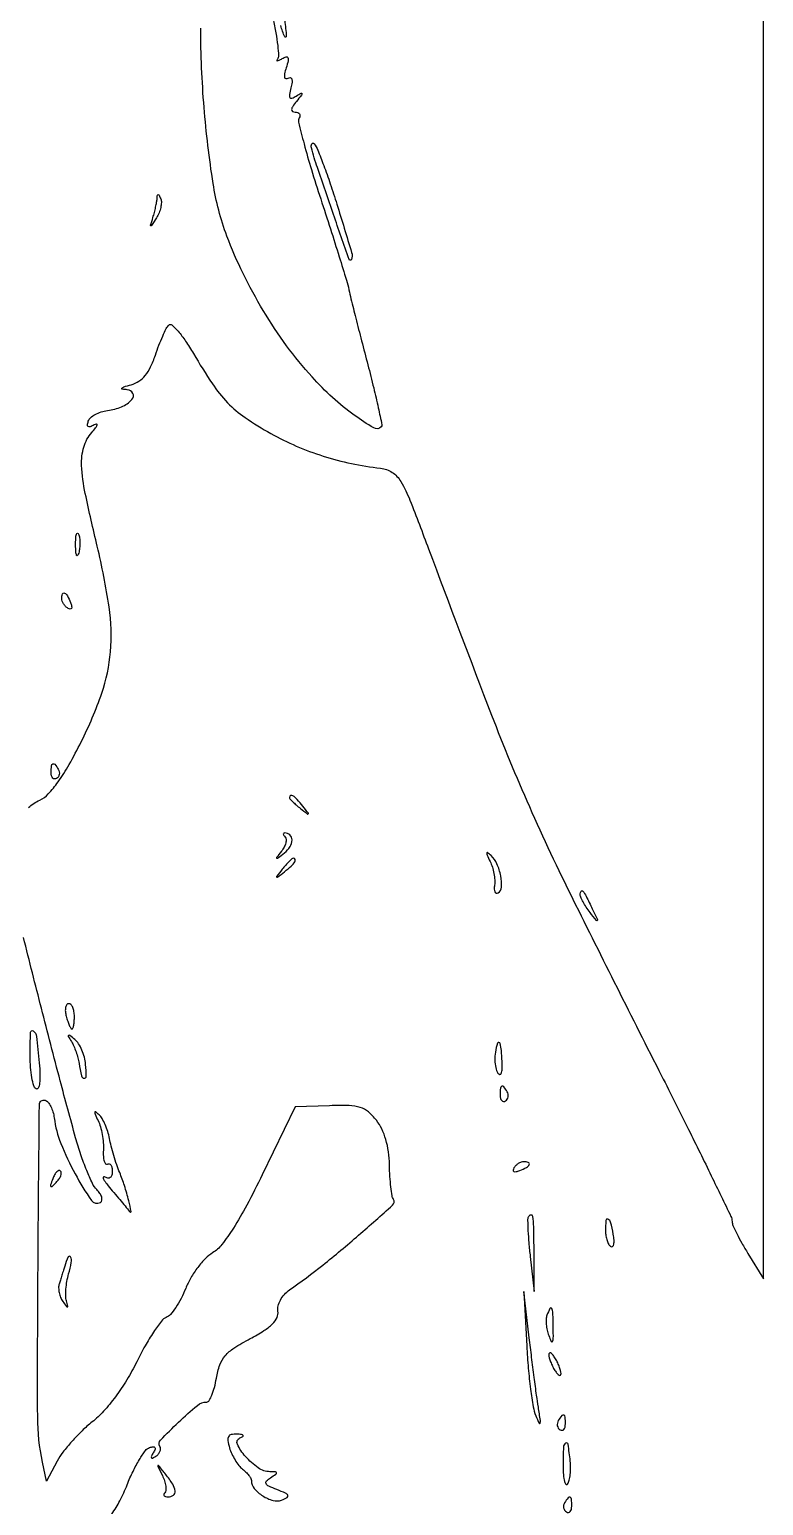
# Model space of a CAD drawing. Extents: x 0 to 848, y 0 to 1200.
# Drawn here: x 731.9 to 848, y 119.6 to 353.1 of the extents above; entities that cross this region are included whole.
import ezdxf

# ---------------------------------------------------------------- set-up
doc = ezdxf.new("R2010")
doc.units = 0

msp = doc.modelspace()

# ---------------------------------------------------------------- linework, layer by layer
for points in [[(731.741322, 230.004385, -0.0458), (732.557946, 230.658181, -0.039032), (733.52365, 231.192729, 0.099259), (734.869832, 232.164791, 0.032216), (736.426906, 234.078048, 0.025793), (738.16085, 236.80038, 0.012876), (740.083198, 240.40606, 0.03268), (743.329373, 248.111391, 0.063002), (744.706846, 254.652651, 0.057125), (744.47693, 261.743459, 0.022615), (742.615715, 271.330048, -0.006936), (740.72617, 279.658049, -0.040326), (740.149105, 284.11944, -0.082002), (740.486491, 287.024606, -0.110299), (741.75, 289.343154, 0.015038), (742.359418, 290.083654, 0.089427), (742.58985, 290.526118, 0.545627), (742.481308, 290.65572, 0.101872), (742.120268, 290.532699, -0.034886), (741.508893, 290.228496, -0.242485), (741.186264, 290.255605, -0.294265), (741.061901, 290.520589, -0.04607), (741.197387, 291.110804, -0.130846), (741.559319, 291.665729, -0.056418), (742.2837, 292.182799, -0.050482), (743.225585, 292.588077, -0.046789), (744.253939, 292.809361, 0.07143), (746.454484, 293.397252, 0.102487), (748.106117, 294.546551, 0.31431), (748.252787, 295.520107, 0.270866), (747.372445, 296.09968, -0.021049), (746.56772, 296.176584, -0.580361), (746.503943, 296.335465, -0.151561), (746.806818, 296.542662, -0.007234), (748, 296.891815, 0.078627), (749.214506, 297.444613, 0.075421), (750.218855, 298.351823, 0.061069), (751.063685, 299.688543, 0.030858), (751.80392, 301.542135, -0.011328), (752.362737, 303.117345, -0.013437), (752.963605, 304.57732, -0.012291), (753.530511, 305.775638, -0.079298), (753.920747, 306.316827, -0.397247), (754.413715, 306.332381, -0.032645), (755.405063, 305.331893, -0.029915), (756.585584, 303.797332, -0.017066), (757.832211, 301.816827, 0.01504), (760.819034, 297.028784, 0.045359), (763.231383, 294.036328, 0.050445), (765.997604, 291.702305, 0.02218), (770.072045, 289.17217, 0.026124), (774.093263, 287.184305, 0.025169), (778.349481, 285.599001, 0.024784), (782.809086, 284.428567, 0.023559), (787.438554, 283.681476, -0.11838), (789.26359, 283.01828, -0.113092), (790.624767, 281.590026, -0.040889), (792.08233, 278.606209, -0.003782), (795.018695, 270.924164, 0.002421), (804.983848, 244.639256, 0.012289), (810.964164, 230.164599, 0.011343), (817.840272, 215.523112, 0.001861), (831.881545, 187.567785, -0.00173), (836.145653, 179.083777, -0.002721), (839.743122, 171.764497, -0.000694), (842.839689, 165.354102, -0.105233), (843.03121, 164.567785, 0.09606), (843.171768, 163.941436, 0.011297), (843.776953, 162.638662, 0.013194), (844.580391, 161.109825, 0.01045), (845.526086, 159.5), (847.989753, 155.5), (847.994877, 677.756538)], [(770.403796, 354.737129, -0.012024), (770.865148, 352.511037, -0.017391), (771.156464, 350.523431, -0.013136), (771.294451, 348.893988, -0.19868), (771.112044, 348.368385, 0.116179), (771.013845, 348.186466, 0.534438), (771.078446, 348.11251, 0.083876), (771.365699, 348.200168, 0.015293), (771.857134, 348.464904, -0.056997), (772.489535, 348.740396, -0.380468), (772.776452, 348.60876, -0.165287), (772.817817, 348.128541, -0.016413), (772.5, 347, 0.022309), (772.248838, 346.066097, 0.100477), (772.238812, 345.503844, 0.318234), (772.443592, 345.304422, 0.179264), (772.799607, 345.37615, -0.17825), (773.160377, 345.449575, -0.291121), (773.387405, 345.251018, -0.108214), (773.425304, 344.710688, -0.027561), (773.249218, 343.845008, 0.01917), (773.01084, 342.766068, 0.190052), (773.099726, 342.319597, 0.350464), (773.41737, 342.212752, 0.048216), (774.092476, 342.535587, -0.009126), (774.880888, 342.991365, -0.557766), (774.998273, 342.925447, -0.178862), (774.920539, 342.684786, -0.003776), (774.127555, 341.691958, 0.022296), (773.540236, 340.898039, 0.120564), (773.356523, 340.398435, 0.301572), (773.502463, 340.113533, 0.128603), (773.936572, 340, -0.081974), (774.346252, 339.932379, -0.1605), (774.607568, 339.735595, -0.182751), (774.680977, 339.442669, -0.109841), (774.561741, 339.099898, 0.201299), (774.451243, 338.398638, 0.004327), (775.328714, 334.95728, 0.009251), (776.480867, 330.901942, 0.006024), (777.953891, 326.26134, -0.001979), (779.503434, 321.513199, -0.002522), (780.893052, 317.121444, -0.001966), (782.024835, 313.429679, -0.021027), (782.414922, 311.911442, 0.008345), (782.748329, 310.462297, 0.001121), (783.507302, 307.427559, 0.001294), (784.424321, 303.834704, 0.001089), (785.41386, 300.033439, -0.004171), (786.341254, 296.378663, -0.006681), (787.064926, 293.24276, -0.002057), (787.640146, 290.535012, -0.252842), (787.543036, 290.209703, -0.341867), (786.345212, 290.057272, -0.023203), (783.277528, 292.061183, -0.028072), (779.828146, 294.857253, -0.025302), (776.585567, 298.116053, -0.0252), (772.574009, 303.057358, -0.022008), (768.882695, 308.600105, -0.021926), (765.678568, 314.469842, -0.024455), (763.12661, 320.391152, -0.050644), (760.943599, 328.703547, -0.018708), (759.513304, 340.746941, -0.018979), (758.976315, 353.272953, -0.035292)], [(772.271493, 354.5, -0.016243), (772.515979, 351.966082, -0.837031), (772.262769, 351.903938, -0.044748), (771.66079, 353.671821, -0.003766)], [(744.903871, 118.285431, 0.036305), (746.19241, 120.385696, 0.025077), (747.349429, 122.924751, -0.017836), (748.274553, 125.035365, -0.02329), (749.276346, 126.889632, -0.021896), (750.227005, 128.322775, -0.157486), (750.889196, 128.804483, -0.044398), (751.465684, 128.938106, -0.278657), (751.731972, 128.824105, -0.259549), (751.76644, 128.525398, -0.040163), (751.484687, 127.975223, 0.02044), (751.173087, 127.421669, 0.272447), (751.186588, 127.197517, 0.371084), (751.37005, 127.147139, 0.027731), (751.861803, 127.41459, 0.06918), (752.270847, 127.753369, 0.085328), (752.537982, 128.169496, 0.099976), (752.624957, 128.596005, 0.139762), (752.519557, 128.968356, -0.341019), (752.624356, 129.975039, -0.012932), (755.473456, 132.815617, -0.01619), (758.455838, 135.461388, -0.175078), (759.946898, 136, 0.269514), (760.325236, 136.219907, 0.033929), (760.75344, 137.106512, 0.032417), (761.153093, 138.323538, 0.021281), (761.460609, 139.766848, -0.04246), (762.001955, 141.867305, -0.092526), (762.82793, 143.304444, -0.074214), (764.239011, 144.533287, -0.020241), (766.798507, 146.025529, 0.018489), (768.988776, 147.292248, 0.054874), (770.345997, 148.369618, 0.088814), (771.048167, 149.367788, 0.152797), (771.181407, 150.366486, -0.10646), (771.215647, 151.191064, -0.061763), (771.58217, 152.116796, -0.056995), (772.2093, 153.006057, -0.057988), (773.017718, 153.724964, 0.015359), (778.294715, 157.668117, 0.010971), (783.960735, 162.38641, 0.003516), (789.33828, 167.134929, 0.363324), (789.470172, 168.048263, -0.098306), (789.253354, 168.628521, -0.011437), (789.060712, 170.00812, -0.013384), (788.911593, 171.677318, -0.010566), (788.836891, 173.489402, 0.029716), (788.669849, 175.586569, 0.036087), (788.256916, 177.514094, 0.039501), (787.620322, 179.19442, 0.056413), (786.782365, 180.549548, 0.051477), (785.500345, 181.873313, 0.099245), (784.211047, 182.578852, 0.068803), (782.44476, 182.873835, 0.01519), (779.366773, 182.866794), (773.914082, 182.688614), (768.707041, 171.940075, -0.00937), (766.263895, 167.128783, -0.019467), (764.145203, 163.492209, -0.023504), (762.3186, 160.897902, -0.092509), (760.862564, 159.605725, 0.06497), (759.735588, 158.710837, 0.030671), (758.524636, 157.298008, 0.02976), (757.420391, 155.640856, 0.036935), (756.607294, 153.97655, -0.024507), (755.879038, 152.387008, -0.028305), (755.029241, 150.953823, -0.029177), (754.183284, 149.841365, -0.124614), (753.507049, 149.364331, 0.139551), (752.760922, 148.804483, 0.015924), (751.529049, 147.071351, 0.01825), (750.177237, 144.864426, 0.013906), (748.855114, 142.357259, -0.022233), (747.29187, 139.508817, -0.022816), (745.494308, 136.835737, -0.024253), (743.615583, 134.541388, -0.041604), (741.812693, 132.85165, 0.024441), (740.207356, 131.447279, 0.018576), (738.586348, 129.762305, 0.018905), (737.181771, 128.064289, 0.041101), (736.267925, 126.64213), (734.596054, 123.5), (733.953589, 126.5, -0.052079), (733.191978, 133.597042, -0.002521), (733.244312, 157.367689, -0.000642), (733.463506, 183.067662, -0.507572), (734.36808, 183.715645, -0.142929), (734.824474, 183.402269, -0.05237), (735.257982, 182.741341, -0.046563), (735.606526, 181.875782, -0.040832), (735.808029, 180.921672, 0.063353), (736.847158, 176.903362, 0.030346), (739.122451, 172.073659, 0.023446), (741.680831, 167.880355, 0.402218), (743.117055, 167.572344, 0.212106), (743.341426, 167.900867, 0.115214), (743.317407, 168.398497, 0.07925), (743.037893, 168.998724, 0.04789), (742.537681, 169.605176, -0.084882), (741.854386, 170.570354, -0.01476), (740.946294, 172.61942, -0.015663), (740.01754, 175.114678, -0.013467), (739.195205, 177.791418, -0.00345), (736.755378, 186.809225, -0.001712), (733.779115, 198.278034, -0.001677), (730.955482, 209.470095, -0.004706)]]:
    msp.add_lwpolyline(points, format="xyb")
for points in [[(780.508521, 325.448396, -0.001512), (782.853278, 317.789031, -0.155154), (782.838139, 316.692569, -0.713784), (782.46627, 316.689109, -0.001772), (779.967936, 323.826149, -0.001571), (777.433965, 331.223243, -0.01563), (776.478878, 334.359204, -0.208154), (776.571376, 334.98794, -0.534571), (776.943015, 335, -0.059528), (777.490245, 334.00418, -0.006574), (778.433419, 331.575466, -0.007944), (779.475898, 328.641318, -0.00635)], [(751.995269, 323.287676, -0.001285), (751.215612, 322.078613, -0.274771), (751.096136, 322.019541, -0.48031), (751.041936, 322.099086, -0.001747), (751.424495, 323.331787, 0.012294), (751.650633, 324.118725, 0.010113), (751.854136, 324.96865, 0.010249), (752.009284, 325.757118, 0.026585), (752.078947, 326.331787, -0.019832), (752.135852, 326.860903, -0.393954), (752.252586, 326.95404, -0.269455), (752.403102, 326.850283, -0.013863), (752.649722, 326.287676, -0.103788), (752.756682, 325.695062, -0.046663), (752.660355, 324.906342, -0.043469), (752.397416, 324.06133, -0.045436)], [(739.692991, 270.269032, -0.087174), (739.51666, 269.883358, -0.597527), (739.356533, 269.900903, -0.080377), (739.235556, 270.431793, -0.012823), (739.194949, 271.5, -0.014395), (739.212705, 272.580113, -0.052471), (739.315079, 273.257153, -0.333666), (739.47713, 273.386009, -0.31318), (739.655937, 273.269032, -0.06278), (739.814405, 272.671085, -0.030339), (739.872264, 271.880008, -0.029507), (739.832894, 271.036634, -0.037336)], [(738.381557, 262.448062, -0.036408), (738.556862, 261.868281, -0.155351), (738.525685, 261.512472, -0.32948), (738.325929, 261.393111, -0.1144), (737.988546, 261.507079, -0.061454), (737.610411, 261.810572, -0.051183), (737.290385, 262.21498, -0.053277), (737.072509, 262.65395, -0.088797), (737, 263.059017, -0.079093), (737.117673, 263.798253, -0.444011), (737.441482, 263.942608, -0.168622), (737.894727, 263.51997, -0.029964)], [(736.457295, 236.069098, -0.090093), (736.612382, 235.673795, -0.095385), (736.614038, 235.257398, -0.099739), (736.463027, 234.88478, -0.108766), (736.182979, 234.613087, -0.158515), (735.860929, 234.534562, -0.191218), (735.582917, 234.669932, -0.126631), (735.394948, 235.024148, -0.059057), (735.333333, 235.543989, -0.019984), (735.376303, 236.618676, -0.269722), (735.59208, 236.929499, -0.350126), (735.913397, 236.852054, -0.02679)], [(773, 231.622445, 0.184603), (773.08115, 231.410139, 0.013803), (773.514063, 230.952641, 0.017649), (774.079598, 230.425681, 0.012436), (774.75, 229.872445, 0.001576), (775.879507, 228.99236, 0.377591), (776, 229, 0.377591), (776.00764, 229.120493, 0.001576), (775.127555, 230.25, 0.017685), (774.23668, 231.306759, 0.065617), (773.573889, 231.869516, 0.241985), (773.193395, 231.90695, 0.307699)], [(772.324657, 225.342009, -0.188967), (772.485663, 224.973454, -0.073134), (772.424724, 224.409651, -0.05878), (772.167948, 223.749775, -0.04346), (771.741324, 223.092009, 0.002309), (770.977097, 222.102491, 0.480912), (771.00289, 221.998672, 0.27909), (771.14961, 222.015406, 0.001748), (772.23899, 222.863307, 0.086231), (773.112532, 223.831847, 0.13852), (773.424789, 224.891573, 0.209296), (773.092387, 225.674776, 0.191487), (772.274316, 226, 0.159357), (772.101343, 225.943435, 0.259352), (772.038449, 225.806715, 0.133007), (772.113507, 225.59508, 0.04506)], [(771.872445, 220.25, 0.001576), (770.99236, 219.120493, 0.377591), (771, 219, 0.377591), (771.120493, 218.99236, 0.001576), (772.25, 219.872445, 0.017685), (773.306759, 220.76332, 0.065617), (773.869516, 221.426111, 0.241985), (773.90695, 221.806605, 0.307699), (773.622445, 222, 0.184603), (773.410139, 221.91885, 0.013803), (772.952641, 221.485938, 0.017649), (772.425681, 220.920402, 0.012436)], [(804.747735, 221.5, -0.039308), (805.107096, 220.605699, -0.029152), (805.36578, 219.572038, -0.029746), (805.495311, 218.56131, -0.056943), (805.457926, 217.745237, 0.041296), (805.408727, 217.107514, 0.10732), (805.508419, 216.660387, 0.222149), (805.730667, 216.473037, 0.207081), (806.026318, 216.516265, 0.247013), (806.556839, 217.415749, 0.059245), (806.431954, 219.202182, 0.056759), (805.842196, 221.09835, 0.101112), (804.901003, 222.426591, 0.022586), (804.370978, 222.879972, 0.569024), (804.225968, 222.823359, 0.150082), (804.269697, 222.499013, 0.007177)], [(820.919712, 214, -0.001053), (821.719453, 212.311599, -0.260205), (821.708322, 212.150225, -0.508695), (821.60011, 212.14463, -0.001461), (820.555166, 213.44113, -0.022242), (819.959902, 214.255882, -0.024166), (819.45683, 215.098616, -0.024594), (819.099395, 215.85653, -0.098188), (819, 216.357796, -0.161007), (819.145272, 216.797238, -0.489146), (819.413176, 216.803239, -0.053694), (819.944414, 215.985372, -0.006075)], [(737.710251, 197, 0.016817), (737.938458, 196.233613, 0.025621), (738.192243, 195.5875, 0.023188), (738.439563, 195.102864, 0.269386), (738.616631, 195, 0.326917), (738.766282, 195.109555, 0.029396), (738.887385, 195.5875, 0.029316), (738.972329, 196.233356, 0.018041), (739, 197, 0.043375), (738.933456, 197.765641, 0.063112), (738.733751, 198.4125, 0.082769), (738.440102, 198.850443, 0.206609), (738.09362, 199, 0.24384), (737.789795, 198.842465, 0.106581), (737.607123, 198.4125, 0.070464), (737.575635, 197.766322, 0.040966)], [(733.436931, 189.647125, -0.01535), (733.55397, 187.78496, -0.038231), (733.493511, 186.422744, -0.072464), (733.282325, 185.645956, -0.45688), (732.93823, 185.538176, -0.187157), (732.572441, 186.022166, -0.024561), (732.275605, 187.301198, -0.025794), (732.068495, 188.918679, -0.018946), (732, 190.725684, -0.008277), (732.062085, 194.475966, -0.606785), (732.49989, 194.68578, -0.204999), (732.992749, 193.829986, -0.006164)], [(738.529112, 193, -0.033385), (738.900904, 192.285916, -0.018456), (739.262516, 191.370962, -0.018333), (739.56193, 190.412595, -0.027981), (739.743681, 189.560722, 0.015417), (740.112018, 187.59344, 0.307891), (740.534029, 187.194329, 0.466092), (740.871392, 187.485568, 0.017228), (740.779513, 189.393396, 0.043899), (740.584625, 190.526592, 0.037534), (740.188388, 191.671854, 0.03923), (739.664336, 192.662592, 0.081695), (739.084729, 193.312888, 0.005145), (738.26039, 193.965295, 0.301704), (738.078172, 193.978651, 0.416576), (738.037659, 193.831406, 0.006462)], [(805.923489, 192.75, 0.0341), (805.598383, 191.354084, 0.044042), (805.502955, 190.042275, 0.050034), (805.635626, 188.897651, 0.084751), (805.996604, 188.005494, 0.219336), (806.287645, 187.812564, 0.361629), (806.526095, 187.95564, 0.076909), (806.65603, 188.658322, 0.017546), (806.649047, 189.871474, 0.010923), (806.540475, 191.601114, 0.040618), (806.360544, 192.676884, 0.289863), (806.144383, 192.882177, 0.384748)], [(806.333333, 184.543989, 0.059057), (806.394948, 184.024148, 0.126631), (806.582917, 183.669932, 0.191218), (806.860929, 183.534562, 0.158515), (807.182979, 183.613087, 0.108766), (807.463027, 183.88478, 0.099739), (807.614038, 184.257398, 0.095385), (807.612382, 184.673795, 0.090093), (807.457295, 185.069098, 0.02679), (806.913397, 185.852054, 0.350126), (806.59208, 185.929499, 0.269722), (806.376303, 185.618676, 0.019984)], [(742.742988, 180.5, -0.045782), (743.111586, 179.54188, -0.024335), (743.398017, 178.302356, -0.024013), (743.569263, 176.996771, -0.034167), (743.585751, 175.827171, 0.026744), (743.58502, 174.834773, 0.05736), (743.712338, 174.081028, 0.113248), (743.937155, 173.676707, 0.362585), (744.220357, 173.636188, -0.204697), (744.515136, 173.680667, -0.180766), (744.77098, 173.501194, -0.103304), (744.944247, 173.086207, -0.047447), (745, 172.5, -0.063856), (744.918978, 171.868177, -0.174971), (744.668152, 171.502735, -0.202399), (744.270911, 171.412467, -0.086914), (743.75, 171.602233, 0.472089), (743.574927, 171.536456, 0.215161), (743.601562, 171.255742, 0.03645), (744.117619, 170.487208, 0.011338), (745, 169.41125, -0.001917), (745.977516, 168.264063, -0.002646), (746.845705, 167.226142, -0.001669), (747.567893, 166.347466, -0.03231), (747.772611, 166.060722, 0.82367), (747.96637, 166.134238, 0.020713), (747.603198, 167.827493, 0.013785), (746.914344, 170.220642, 0.020305), (746.167672, 172.276116, -0.015051), (745.696921, 173.530801, -0.009675), (745.223458, 175.011454, -0.009724), (744.815976, 176.479834, -0.017967), (744.55141, 177.689528, 0.031079), (744.283059, 178.778917, 0.027646), (743.873203, 179.871303, 0.028675), (743.392939, 180.813144, 0.072312), (742.914182, 181.413411, 0.021068), (742.369559, 181.882511, 0.564104), (742.222871, 181.82758, 0.15523), (742.262187, 181.508838, 0.007006)], [(808.507079, 173.011454, 0.1144), (808.393111, 172.674071, 0.32948), (808.512472, 172.474315, 0.155351), (808.868281, 172.443138, 0.036408), (809.448062, 172.618443, 0.029964), (810.51997, 173.105273, 0.168622), (810.942608, 173.558518, 0.444011), (810.798253, 173.882327, 0.079093), (810.059017, 174, 0.088797), (809.65395, 173.927491, 0.053277), (809.21498, 173.709615, 0.051183), (808.810572, 173.389589, 0.061454)], [(735.564293, 171.293128, 0.008399), (735.21821, 170.336218, 0.286372), (735.270328, 170.111181, 0.400052), (735.463552, 170.106486, 0.011214), (736.124088, 170.733333, 0.043285), (736.558688, 171.246577, 0.063152), (736.837219, 171.768815, 0.082976), (736.927901, 172.220211, 0.20742), (736.806872, 172.526461, 0.278911), (736.538684, 172.59249, 0.120343), (736.210949, 172.395085, 0.070189), (735.866277, 171.940734, 0.036269)], [(810.788393, 165.25, 0.109721), (810.68442, 164.725064, 0.006578), (810.74308, 163.104688, 0.009613), (810.876531, 161.161473, 0.006935), (811.097034, 159), (811.735316, 153.5), (811.703558, 159.75, 0.003769), (811.653824, 163.690902, 0.036197), (811.498873, 165.360895, 0.429024), (811.184241, 165.574012, 0.239822)], [(823, 163.059017, 0.040387), (823.063247, 162.277279, 0.04303), (823.251316, 161.532876, 0.047181), (823.526876, 160.928471, 0.124427), (823.855543, 160.589279, 0.332306), (824.134463, 160.613909, 0.162929), (824.321085, 160.941332, 0.068119), (824.361032, 161.617574, 0.027972), (824.238966, 162.530262, 0.014177), (823.818215, 164.43655, 0.234629), (823.407977, 164.917219, 0.511066), (823.069808, 164.713796, 0.021083)], [(737.468615, 157.5, 0.000557), (737.259565, 156.828219, 0.000355), (737.017959, 156.046799, 0.000357), (736.782215, 155.280474, 0.000666), (736.59252, 154.659316, 0.079559), (736.508026, 154.043148, 0.046035), (736.593673, 153.298472, 0.044601), (736.822378, 152.547603, 0.056193), (737.168651, 151.909316, 0.004137), (737.743374, 151.100202, 0.283514), (737.891947, 151.038717, 0.441354), (737.960703, 151.143806, 0.005615), (737.730051, 152, -0.065902), (737.620191, 152.764309, -0.02357), (737.659895, 153.867188, -0.022906), (737.81804, 155.087064, -0.025105), (738.084114, 156.25, 0.022259), (738.511586, 158.070666, 0.162316), (738.391898, 158.947094, 0.630477), (738.025503, 158.942768, 0.032794)], [(810.55166, 144.84005, 0.009056), (810.794704, 141.352958, 0.010416), (811.156048, 138.03657, 0.009596), (811.573648, 135.246167, 0.057714), (811.982623, 133.84005, 0.009305), (812.513742, 132.640936, 0.687104), (812.667503, 132.651532, 0.111326), (812.702124, 133.104908, 0.00279), (812.388799, 135.16269, -0.005201), (812.109433, 137.058835, -0.00163), (811.729772, 139.9048, -0.001628), (811.326601, 143.08494, -0.0018), (810.957835, 146.16269), (810.105494, 153.5)], [(813.745374, 149.75, 0.078679), (813.61857, 149.129659, 0.033494), (813.637583, 148.279687, 0.032094), (813.78025, 147.357532, 0.036354), (814.036463, 146.5, 0.021498), (814.426532, 145.592621, 0.605012), (814.628637, 145.585825, 0.128039), (814.753227, 146.051311, 0.005574), (814.745897, 147.75, 0.005849), (814.682566, 150.081212, 0.106651), (814.498805, 150.796825, 0.609886), (814.217958, 150.800091, 0.032121)], [(814.030626, 143.5, 0.067616), (814.096832, 143.012663, 0.024967), (814.315379, 142.353125, 0.024204), (814.628962, 141.647707, 0.026766), (815, 141, 0.027796), (815.374359, 140.485814, 0.102785), (815.684621, 140.234375, 0.335455), (815.877628, 140.267727, 0.190341), (815.969374, 140.5, 0.067616), (815.903168, 140.987337, 0.024967), (815.684621, 141.646875, 0.024204), (815.371038, 142.352293, 0.026766), (815, 143, 0.027796), (814.625641, 143.514186, 0.102785), (814.315379, 143.765625, 0.335455), (814.122372, 143.732273, 0.190341)], [(815.542705, 133.069098, 0.090093), (815.387618, 132.673795, 0.095385), (815.385962, 132.257398, 0.099739), (815.536973, 131.88478, 0.108766), (815.817021, 131.613087, 0.158515), (816.139071, 131.534562, 0.191218), (816.417083, 131.669932, 0.126631), (816.605052, 132.024148, 0.059057), (816.666667, 132.543989, 0.019984), (816.623697, 133.618676, 0.269722), (816.40792, 133.929499, 0.350126), (816.086603, 133.852054, 0.02679)], [(763.533587, 128.75, 0.037297), (763.892037, 127.807165, 0.028431), (764.416582, 126.834804, 0.029096), (765.016564, 125.975871, 0.058083), (765.600975, 125.389757, -0.028606), (766.136444, 124.912471, -0.032664), (766.589036, 124.396738, -0.034601), (766.908228, 123.915662, -0.12988), (767, 123.568329, 0.175774), (767.448893, 122.330874, 0.076193), (768.781315, 121.155825, 0.075553), (770.41925, 120.424748, 0.164785), (771.775699, 120.503032, 0.032187), (772.645931, 120.921938, 0.389476), (772.751391, 121.245573, 0.185124), (772.405536, 121.5856, 0.011002), (771.024072, 122.151511, -0.017098), (769.740849, 122.695538, -0.163372), (769.315302, 123.099237, -0.327122), (769.375431, 123.512616, -0.057606), (770.024072, 124.036039, 0.00914), (770.862629, 124.588031, 0.275447), (770.964366, 124.808239, 0.366762), (770.812159, 124.953766, 0.012549), (769.924314, 124.984687, -0.152493), (768.086687, 125.578138, -0.05706), (766.043405, 127.403107, -0.072801), (764.782717, 129.317147, -0.430979), (765.176873, 130.313344, 0.037823), (765.655934, 130.548192, 0.459286), (765.687939, 130.725794, 0.197008), (765.435802, 130.863195, 0.016628), (764.682612, 130.921053, 0.062794), (763.812263, 130.849514, 0.222725), (763.376384, 130.521085, 0.163446), (763.272716, 129.889714, 0.031877)], [(816.307692, 125.952732, 0.016009), (816.355432, 124.462098, 0.042512), (816.513486, 123.409222, 0.13508), (816.746722, 122.984826, 0.488298), (817.008268, 123.013378, 0.081082), (817.259221, 123.620836, 0.028537), (817.421958, 124.552685, 0.027448), (817.486838, 125.615789, 0.02886), (817.432785, 126.661771, 0.010006), (817.0879, 129.31325, 0.541046), (816.701374, 129.490309, 0.249176), (816.354082, 128.88383, 0.007913)], [(752.90965, 124.381483, -0.033549), (753.253717, 123.524118, -0.043581), (753.444515, 122.699782, -0.049995), (753.472081, 122.018432, -0.183501), (753.29815, 121.631483, 0.121201), (753.153061, 121.391713, 0.256938), (753.194873, 121.185498, 0.163966), (753.42922, 121.044157, 0.054473), (753.833333, 121, 0.160259), (754.650173, 121.268712, 0.267066), (754.932701, 121.913077, 0.113944), (754.551771, 123.005064, 0.028232), (753.444834, 124.55887, 0.000828), (752.353819, 125.916045, 0.312651), (752.238595, 125.949927, 0.451234), (752.200784, 125.861234, 0.000982)], [(816.542705, 120.069098, 0.090093), (816.387618, 119.673795, 0.095385), (816.385962, 119.257398, 0.099739), (816.536973, 118.88478, 0.108766), (816.817021, 118.613087, 0.158515), (817.139071, 118.534562, 0.191218), (817.417083, 118.669932, 0.126631), (817.605052, 119.024148, 0.059057), (817.666667, 119.543989, 0.019984), (817.623697, 120.618676, 0.269722), (817.40792, 120.929499, 0.350126), (817.086603, 120.852054, 0.02679)]]:
    msp.add_lwpolyline(points, format="xyb", close=True)

doc.saveas('drawing.dxf')
